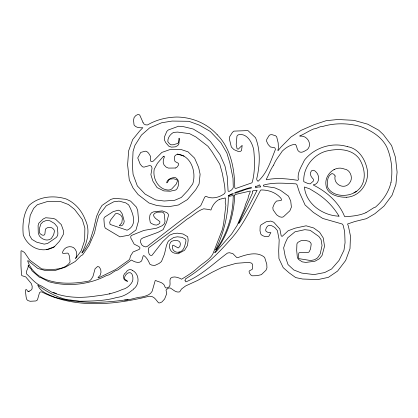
<?xml version="1.0" encoding="UTF-8"?>
<svg xmlns="http://www.w3.org/2000/svg" width="418" height="418" viewBox="0 0 418 418"><rect width="100%" height="100%" fill="white"/><g stroke="black" fill="none" stroke-linecap="round" stroke-linejoin="round"><path stroke-width="0.63" d="M185.049 280.682L185.367 279.01C201.837 268.753 216.508 255.539 229.21 240.872C243.067 226.3 251.113 207.788 260.524 190.315L260.994 189.96C268.45 189.85 276.11 192.531 280.995 198.351L281.502 199.778L281.131 200.499L276.486 201.058L274.433 203.493L272.813 207.521L273.126 209.878L276.659 214.836L279.48 216.775L281.946 217.25L283.394 216.832L289.841 210.834L291.398 207.145L290.724 201.058L288.451 196.094L280.488 190.3L274.793 187.839L263.518 186.13L263.293 185.19C273.905 182.013 285.149 183.377 296.043 183.857L296.905 184.552L299.487 192.541L305.067 204.966L313.422 212.459L322.759 218.452L342.143 223.985L343.121 225.177L344.657 231.598L345.064 242.628L343.977 250.251L339.024 260.44L331.589 268.988L324.697 272.552L314.148 274.569L301.796 273.106L293.823 269.976L288.033 264.578L285.191 256.255L283.634 247.864L285.353 242.764L287.699 237.821L295.019 231.797L304.8 229.686L310.14 230.308L318.892 236.499L321.066 239.592L322.053 245.544L320.225 253.898L317.596 257.859L314.582 259.735L310.715 260.56L298.792 258.627L298.41 255.058L298.907 252.942L299.685 252.561L308.05 252.529L309.184 251.829L310.543 248.893L311.206 243.976L310.647 242.67L309.095 241.296L305.171 240.381L301.002 240.705L297.888 242.377L296.921 243.804L296.686 250.382L297.381 257.687L298.64 259.531L302.313 261.877L305.861 262.41L314.916 261.234L319.284 258.831L322.09 255.388L324.53 246.27L323.26 237.973L319.603 232.22L313.667 227.962L306.117 225.798L295.218 228.139L288.206 230.72L282.145 236.395L281.199 235.846L279.856 229.027L273.764 222.24L270.78 221.075L266.203 221.765L261.046 224.879L260.163 226.326L259.996 230.809L260.848 234.174L262.248 235.517L265.179 236.619L267.86 236.672L268.889 236.154L270.874 232.612L268.199 232.455L266.397 231.614L265.785 230.788L265.681 229.707L266.48 227.423L267.922 225.887L269.161 225.448L271.742 225.741L274.73 227.397L277.406 230.59L279.182 239.963L278.701 250.962L278.942 258.564L283.226 267.677L289.199 272.907L295.719 277.604L302.653 279.031L317.967 279.574L328.381 277.353L337.587 271.068L345.67 260.456L349.997 248.653L350.467 236.076L348.408 226.175L347.546 224.001L354.757 221.545L366.419 218.677L374.862 213.734L383.975 206.121L392.074 195.248L395.93 184.343L397.1 172.132L395.449 157.304L391.588 145.521L383.4 134.638L378.692 130.181L367.73 124.188L353.884 120.332L337.833 119.506L326.139 120.692L314.237 124.637L301.247 130.275L290.902 137.052L280.933 147.12L278.127 150.527L277.834 150.449L278.398 148.186L278.189 142.977L276.674 136.743L275.514 135.725L271.977 134.659L270.117 134.81L269.15 135.495L266.778 139.366L266.6 141.31L268.215 144.571L270.451 146.984L274.788 147.789L275.483 149.257C270.911 160.47 267.321 173.057 258.01 181.334L256.866 179.975L256.689 178.883C259.902 165.518 260.701 150.673 255.529 137.71L247.947 130.588L233.902 131.127L232.424 132.37L229.665 136.723L229.487 139.382L231.332 146.995L233.939 149.613L238.108 151.41L240.648 151.285L241.547 150.485L242.168 145.365L238.208 149.21L237.058 148.735L236.191 144.461L236.954 136.148L237.701 135.171L239.279 134.481C247.644 133.713 252.341 142.94 253.742 149.931C254.776 160.69 255.058 171.714 252.253 182.238L251.683 182.901L235.904 188.424L235.229 188.403L234.754 187.625C234.576 168.872 230.856 148.395 217.177 134.706M390.976 182.514C392.967 170.638 391.572 158.051 386.76 147.005C381.477 136.456 370.745 130.249 360.128 126.393C347.907 123.007 334.484 122.814 322.268 126.602C319.248 126.184 316.87 128.99 313.845 128.875C309.456 130.62 305.469 133.316 301.19 135.327C300.735 135.667 299.549 135.322 299.837 136.205C306.953 134.873 312.8 144.205 307.371 149.508C305.114 150.668 301.989 153.281 299.445 151.901C296.498 150.302 297.334 146.19 295.385 144.314C290.411 144.586 285.724 147.753 282.239 151.164C279.276 155.773 275.593 159.942 273.597 165.141M390.976 182.514C388.641 192.285 382.831 200.776 375.28 207.276L374.366 207.375L365.938 212.689M273.597 165.141C270.368 169.567 268.873 174.802 266.182 179.489L266.579 179.771C276.585 177.608 287.704 178.768 297.841 180.351L298.358 179.656C296.979 172.425 301.681 166.343 304.382 160.261C314.216 147.58 332.247 141.843 347.442 146.661M163.401 156.327L157.419 163.302L154.226 169.243C152.387 178.664 158.772 190.263 169.144 190.044L171.584 189.103L176.244 184.098L177.394 181.187L177.279 180.367L176.61 179.63L173.543 178.742L169.99 179.129L168.867 179.986L167.294 182.703L166.599 182.802C167.106 179.155 171.364 177.916 174.447 177.431L175.732 177.775C179.907 180.064 178.972 185.059 177.148 188.612L175.811 189.976L170.21 191.235L163.866 190.906L157.079 187.593L152.925 181.229L150.888 174.667L152.027 168.219L151.603 166.516L150.898 165.815L149.539 165.57L143.954 167.143L142.407 166.745L140.182 164.175L137.757 157.947L140.761 152.392L145.333 151.191L146.613 151.389L148.468 153.014L150.642 156.489L150.449 160.439L150.945 161.432L151.687 161.588L153.27 161.149L161.881 152.408L169.959 149.581L181.25 149.576L188.032 151.844L194.584 158.129L198.634 167.419L200.112 174.238L199.072 184.061L195.728 189.772L187.342 199.642L178.418 204.998L168.391 206.753L156.922 205.541L149.038 203.017L138.081 194.527L133.013 187.943L129.277 179.928L127.61 164.817L128.639 150.809L132.663 139.622L139.581 131.1L142.841 127.709C139.753 127.95 135.928 127.756 134.032 124.94L133.551 120.17L134.105 117.531L135.824 115.54L137.783 114.527L138.922 114.558L139.774 115.149L142.956 122.296M175.471 168.015L176.819 167.325L178.251 165.471L178.585 163.945L178.314 163.255L175.053 161.531L174.473 159.728L174.557 156.515L175.388 155.324L177.467 154.127C191.245 155.506 196.554 172.242 192.729 183.92L187.813 190.561L181.344 197.463L174.703 200.279L164.143 201.016L155.674 199.935L145.124 194.114L137.339 185.937L133.065 174.316L132.433 165.904L133.049 151.483L134.883 145.459L141.456 135.066L149.785 127.756L161.635 122.767L172.132 121.063L188.899 121.298L199.48 125.191L210.27 131.44L220.819 142.58L226.89 152.998L229.848 162.916L233.004 178.282L233.291 187.295L232.732 188.701L231.185 190.284L228.996 191.501L228.097 191.063L227.22 176.5L224.994 166.066L220.014 154.665L210.327 141.42L203.425 135.213L193.22 129.026L183.81 126.738L178.606 126.21L168.255 130.008L166.803 131.424L164.426 136.989L164.279 139.743L165.721 142.606L168.773 146.185L171.38 147.141L175.341 146.849L177.812 145.532L178.847 143.923L179.416 139.476L179.071 138.154L178.486 142.59L177.791 143.421L173.162 144.795L171.108 144.806L169.567 143.87L167.832 141.692C167.555 137.914 170.262 134.188 173.496 132.412L177.587 132.088L189.542 133.645L195.932 136.979L207.96 146.279L211.957 151.687L219.795 164.243L222.282 173.204L224.654 185.738L225.171 192.223L224.57 193.571C219.46 197.437 211.994 199.485 206.048 196.34L205.337 196.486L204.616 197.364L200.703 205.76L178.486 222.271L147.267 246.432L145.877 246.892L143.891 246.489L141.827 244.974L140.667 242.576L140.6 240.219L141.195 239.007L142.925 237.92L158.093 232.288L163.088 229.649L166.536 222.413L168.538 215.301L168.224 214.094L166.819 212.6L162.309 210.876L153.39 211.884L151.441 212.877L149.963 214.962L149.55 218.196L150.234 222.313L151.149 223.364L154.378 224.821L156.583 225.077L158.474 224.283L159.817 223.06L159.848 221.519L155.475 218.379L153.923 216.409L153.563 215.171L153.767 214.387L154.864 213.227L157.32 212.182L162.079 212.057L163.448 212.689L164.347 214.262L165 221.509L164.379 223.708L162.179 225.725L156.781 228.129L143.87 230.428L131.299 235.501L130.698 236.661L130.844 238.082L134.173 244.154L138.766 246.453L139.8 247.378L139.946 248.261L139.309 249.368L133.049 251.981L130.494 255.962L129.747 259.024L128.958 259.986L115.734 269.479L98.543 277.892L97.99 277.583L100.299 275.107L100.989 272.186L100.733 269.568L99.348 267.092L97.655 266.454L95.074 268.758L92.995 276.366L91.302 279.219L89.447 280.959C68.061 285.222 36.204 285.609 27.609 260.832L28.09 260.665L37.845 268.492L45.28 270.503L54.492 270.676L65.407 267.149L75.167 261.532L81.155 255.534L82.654 254.875L89.076 245.429L94.525 232.889L96.636 223.217L98.899 215.432L106.276 205.776L113.832 201.763L119.073 201.115L125.781 202.871L128.671 204.914C132.846 212.846 138.018 225.161 127.088 230.213L110.091 224.429L109.694 222.24L110.66 219.967L115.431 213.828L116.22 213.462L117.886 213.608L120.671 215.082L121.988 216.806L122.338 218.583L121.847 222.789L119.292 225.657L121.351 225.814L122.573 225.098L123.806 223.155L124.209 221.268L122.322 214.042L120.264 210.954L118.237 210.176L113.032 211.686L104.51 217.214L103.868 218.588L104.385 225.798L105.268 228.108L119.924 236.854L128.943 235.188L135.965 229.999L138.609 220.704L137.736 210.719L136.467 207.176L130.625 201.136L126.163 199.365L114.532 198.289L110.77 199.412L101.992 205.457L99.568 209.549L96.474 216.524L93.679 228.923L89.995 240.695L84.77 249.687L81.902 253.047C87.017 242.989 90.654 230.746 85.366 220.014C81.876 210.776 75.224 202.949 66.101 198.931C53.692 195.169 39.073 196.256 29.213 205.311C23.194 213.917 22.358 224.591 23.23 234.759C27.787 247.634 42.27 254.003 54.34 246.782L59.466 241.259L63.39 234.341L63.374 230.522L61.305 224.612L55.709 219.356L53.389 218.431L45.687 217.741L43.143 219.006L38.738 223.259L38.101 225.548L38.273 233.15L39.386 235.966C42.087 239.577 47.448 241.599 51.309 238.579L53.656 234.712L54.476 231.07L53.885 229.539C52.051 226.885 48.18 226.582 45.834 228.709L45.358 229.592L44.904 234.002L44.329 234.937L43.519 235.25L42.077 235.057L40.128 233.73L39.412 232.512L39.511 228.322L40.818 224.022L43.028 221.801L46.043 220.584L49.867 220.756L54.497 223.468L57.318 226.922L57.883 233.26L57.684 235.459L56.346 237.434L47.642 243.448L44.245 244.133L36.727 242.205L31.857 239.352L29.485 235.245L28.654 226.384L30.211 215.38L33.686 208.342L37.343 204.705L47.344 201.549L60.887 201.675L68.458 204.533L74.576 209.381L82.315 219.575L84.864 227.982L84.671 240.407L81.244 250.763L75.574 258.481C77.764 254.943 76.87 250.173 73.589 247.613C69.122 245.23 63.672 247.649 62.46 252.582L62.888 253.439L67.601 253.089L68.453 253.627L69.487 256.229L70.062 262.018C64.78 270.671 50.531 269.751 41.716 268.931L29.652 260.074L24.479 252.441L21.699 250.774L21.02 250.915L20.947 265.707L21.511 274.992L22.013 275.708L25.754 276.894L31.324 283.566L32.186 286.246L32.061 288.828L31.392 289.899L29.208 291.221L27.771 291.33L26.616 289.637L25.723 289.679L25.378 290.609L26.13 297.104L26.841 299.591L27.964 300.589L30.185 301.279L35.875 300.96L37.427 299.983L39.501 292.741L40.394 291.983L41.643 291.889C74.451 308.803 114.532 305.004 149.21 296.226C154.054 295.787 155.935 299.931 158.542 302.841L159.817 302.914L161.923 301.948L164.614 299.016L166.745 293.603L166.019 290.102L168.062 288.253L170.021 287.892C172.942 289.313 175.45 292.621 179.155 292.02L179.881 291.602L181.506 289.016L185.597 285.964L197.73 280.384L212.051 272.311L222.188 267.316L236.332 263.293L248.496 262.384L251.171 262.969L252.143 263.732L252.624 264.97L252.55 268.502L252.174 269.391L249.311 270.916L249.076 271.481L249.353 272.933L250.8 274.976L252.268 275.812L256.918 275.681L261.37 274.668L266 270.206L266.956 267.844L266.762 264.176L264.646 257.415C257.185 250.873 245.899 254.714 237.675 257.671L236.729 257.545L232.842 253.595L229.283 252.707L227.408 253.104C213.896 263.168 201.701 275.352 185.905 281.873L185.049 280.682M335.137 175.983L333.935 174.316L331.986 173.517C326.876 176.062 327.195 182.3 327.613 187.076C332.383 197.327 349.072 197.453 357.082 190.916C367.239 182.896 365.436 167.916 358.963 158.375C351.078 148.285 337.06 148.474 325.831 151.222C312.748 155.094 302.961 167.952 303.781 181.663L308.014 183.565L310.229 183.873L313.364 181.067L313.448 179.317C311.384 177.122 309.074 174.175 311.248 171.171C312.324 169.243 315.35 170.701 316.186 172.185C319.901 175.456 319.524 184.448 313.364 184.819L313.484 185.111C326.824 191.805 338.92 202.375 344.557 216.451L345.08 216.743C352.149 216.216 359.438 215.599 365.938 212.689M255.816 186.282C257.002 186.872 260.001 183.795 259.928 185.331L259.902 185.853L260.707 186.538L260.519 187.018L257.88 186.987L255.837 187.823L255.482 187.572L255.879 186.674L255.534 186.172M335.137 175.983C333.031 184.38 344.51 190.451 349.704 182.776C353.497 178.172 350.352 169.536 344.327 169.039C334.761 164.995 324.53 175.022 325.941 184.829C326.813 194.751 338.345 197.353 346.569 197.275M219.633 199.234C215.301 201.309 212.297 205.541 210.933 210.061C208.76 209.209 206.142 209.272 203.801 208.791C197.495 210.656 192.75 216.028 186.998 219.157C174.557 229.21 161.468 238.192 148.787 247.79L148.333 249.577C148.703 251.782 148.416 256.062 151.943 255.382L162.78 241.578L169.462 235.198L173.554 233.605L177.321 233.176L183 233.97L187.692 236.734L188.168 240.172L187.473 245.523L184.552 250.298L177.964 253.846L176.26 253.329C170.241 253.601 167.158 245.601 171.427 241.343C175.806 239.613 182.164 239.984 179.907 246.458L178.183 247.963L173.156 245.147L172.566 245.486C170.826 252.383 179.965 254.808 183.324 249.097C184.861 246.662 185.179 243.919 185.921 241.196C186.496 238.594 183.544 238.38 182.018 237.325L177.368 236.807L173.752 237.45L168.976 240.528L167.958 241.834L166.469 245.382L164.473 254.128L161.473 261.527L159.122 263.444L154.832 265.446L151.818 265.143L149.848 264.16C148.526 260.957 146.681 257.446 143.787 255.476L143.128 256.109L141.639 260.952C139.011 263.91 134.131 261.809 131.409 260.017L117.871 269.939C113.591 270.676 110.89 275.101 106.533 275.519C89.024 284.815 67.549 286.973 48.713 281.695L40.515 277.468L39.323 277.212L31.951 270.728L31.334 269.317L28.805 266.721L28.576 265.164L28.246 265.252C28.701 268.283 25.545 270.963 26.559 273.879C31.146 278.059 35.342 283.791 41.351 285.969L51.445 291.989C65.616 298.154 81.557 298.264 96.668 295.902C105.54 294.946 114.234 293.227 122.385 289.46C126.523 288.786 130.677 285.076 132.537 281.319C133.415 278.571 133.07 271.684 128.718 272.729C126.79 273.44 124.909 275.394 124.606 277.458C123.859 279.898 126.994 279.997 127.537 281.351C122.563 280.802 122.145 274.527 126.121 272.374C127.129 269.845 130.568 268.649 132.637 270.493M353.91 192.677L356.402 191.407M163.401 156.327L164.122 156.149L164.42 156.839L163.333 159.775L163.198 162.403L163.987 164.875L166.176 167.122L168.391 168.088L175.471 168.015M334.024 169.489L334.505 169.285M242.524 190.681L234.827 193.32L234.832 192.62C240.282 190.697 245.758 188.842 251.375 187.311L251.322 188.126L245.941 189.338L242.524 190.681M46.419 249.734L54.34 246.782M231.452 194.48L228.238 195.749L231.933 193.811L233.286 193.513L233.014 194.229L231.097 194.6M28.142 291.466L29.208 291.221M346.569 197.275C361.074 196.423 370.411 180.973 366.795 167.592C364.47 158.025 357.792 148.218 347.442 146.661M178.638 252.232L179.531 252.064M219.633 199.234L221.368 198.958L222.355 198.216L223.761 198.618L224.842 197.923L225.438 198.038L225.229 202.662L225.877 205.133L223.667 223.51L222.449 229.32L213.791 251.641C211.644 258.711 203.707 262.441 198.482 267.097C193.403 271.935 187.463 275.566 181.621 279.193C178.449 277.468 173.491 275.603 170.429 278.31C168.788 282.087 172.326 286.612 166.866 287.913C165.11 288.666 164.791 286.064 164.201 285.013C162.038 281.941 158.521 282.051 155.606 280.483L155.188 280.609L152.152 291.278C150.036 295.16 145.819 295.928 141.942 296.989C136.028 297.297 130.531 300.072 124.559 300.046C108.617 302.224 92.462 303.202 76.384 301.31C68.855 300.803 61.707 299.1 54.518 297.114C48.274 294.345 40.217 291.994 37.714 284.982C44.872 290.62 54.272 295.892 63.39 298.708C68.714 300.328 74.205 300.129 79.598 301.242C91.882 301.065 104.923 301.007 116.706 297.47C122.552 296.911 128.065 293.807 132.49 289.956L133.311 289.726L133.311 289.136C139.8 284.904 139.617 274.151 132.637 270.493M109.385 293.959L110.007 293.88M124.559 300.046L128.012 299.779M70.527 300.176L71.488 300.328M177.467 154.127L184.051 156.086M53.107 292.286L56.393 293.588M217.177 134.706C207.041 123.341 191.69 117.087 176.579 117.035C166.421 117.322 156.332 119.752 147.533 124.935L145.704 124.867L144.058 124.073L142.956 122.296M233.223 196.005C233.025 214.988 227.152 233.986 216.143 249.536L215.573 249.844C223.734 233.354 228.348 215.045 228.306 196.559L233.27 195.41L233.223 196.005M234.691 195.07C234.08 215.542 227.434 236.254 214.747 252.42L214.774 252.744L216.001 251.767L231.588 234.049L237.22 225.307L244.619 207.945L245.423 204.7L247.952 198.837L248.438 196.22L250.136 192.081L250.21 191.047L236.191 194.276L234.691 195.075M252.759 191.538L252.624 192.735L238.694 223.343L239.347 222.946L240.58 221.002L248.109 207.793L257.117 190.253L252.89 190.66L252.759 191.538M338.988 216.158C322.983 215.709 305.804 203.879 304.429 187.013L309.675 188.837L315.115 192.149C324.922 198.184 333.162 206.21 338.988 216.158"/></g></svg>
